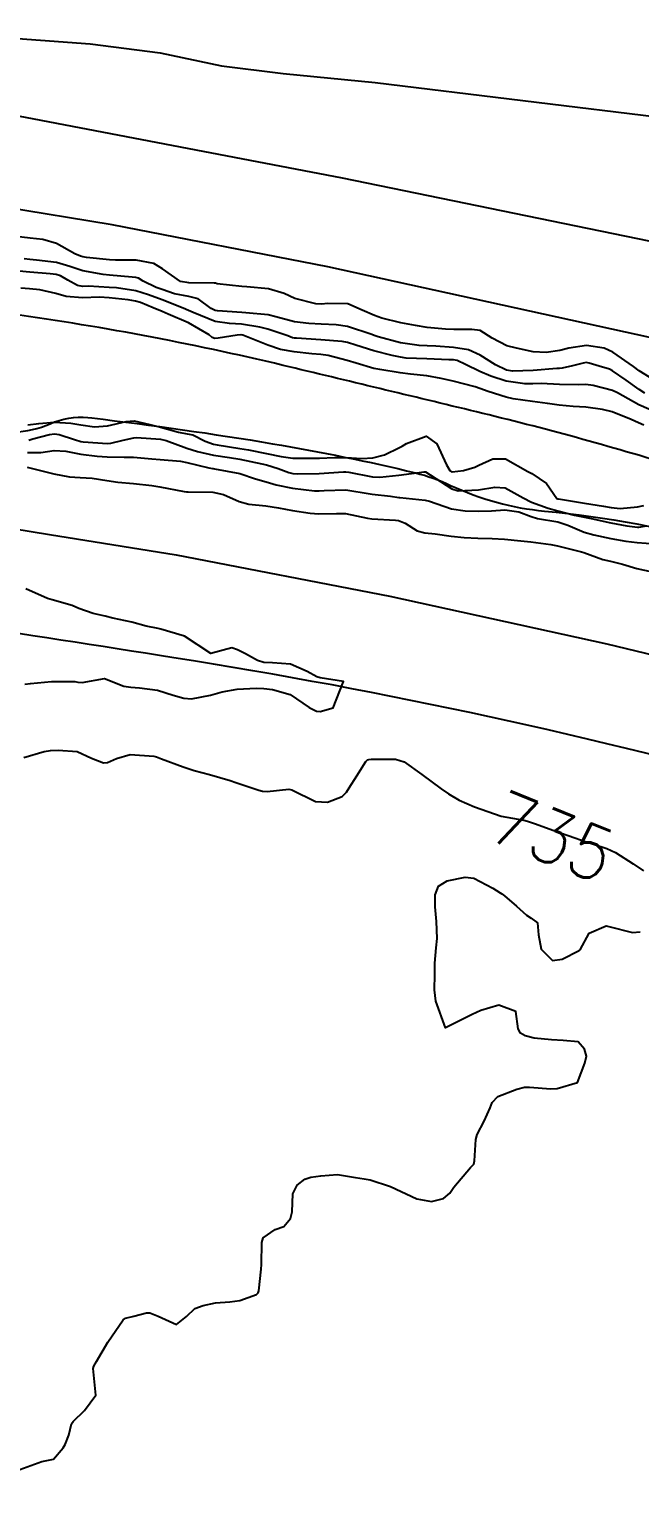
# Model space of a CAD drawing. Header units: metres. Extents: x 307586 to 320046, y 7427249 to 7434250.
# Drawn here: x 316546 to 316592, y 7433070.5 to 7433180.9 of the extents above; entities that cross this region are included whole.
import ezdxf
from ezdxf.enums import TextEntityAlignment as Align

# ---------------------------------------------------------------- set-up
doc = ezdxf.new("R2010")
doc.units = ezdxf.units.M
doc.header["$MEASUREMENT"] = 0
for name, color, linetype in [('Area', 45, 'Continuous'), ('Cotas', 45, 'Continuous'), ('Curvas de Nivel 1m', 11, 'Continuous'), ('Curvas de Nivel 5m', 15, 'Continuous'), ('Hidrografia', 140, 'Continuous'), ('Vias Primárias', 230, 'Continuous')]:
    doc.layers.add(name, color=color, linetype=linetype)
doc.styles.add('Style-STANDARD', font='STANDARD.shx')

msp = doc.modelspace()

# ---------------------------------------------------------------- linework, layer by layer
at = {"layer": 'Area'}
msp.add_polyline3d([(316535.61, 7433180.86, 734.59), (316550.6, 7433179.76, 734.74), (316555.86, 7433179.1, 734.76), (316560.48, 7433178.1, 734.83), (316565.13, 7433177.54, 734.78), (316572.07, 7433176.86, 734.79), (316594.33, 7433174.14, 735.89)], dxfattribs=at)
at = {"layer": 'Curvas de Nivel 1m', "flags": 128}
for points, elevation in [([(316592.74, 7433154.65), (316591.96, 7433155.13), (316591.54, 7433155.44), (316589.97, 7433156.52), (316589.33, 7433156.82), (316587.98, 7433157.03), (316586.66, 7433156.82), (316585.97, 7433156.65), (316584.94, 7433156.5), (316583.97, 7433156.54), (316582.71, 7433156.82), (316581.98, 7433157.01), (316580.87, 7433157.57), (316579.99, 7433158.17), (316579.35, 7433158.24), (316577.99, 7433158.23), (316577.36, 7433158.25), (316575.99, 7433158.39), (316575.11, 7433158.53), (316574, 7433158.74), (316572.58, 7433159.1), (316572.01, 7433159.28), (316571.09, 7433159.69), (316570.02, 7433160.18), (316568.49, 7433160.19), (316568.02, 7433160.14), (316567.6, 7433160.16), (316566.02, 7433160.58), (316565.22, 7433160.96), (316564.03, 7433161.29), (316562.39, 7433161.44), (316562.03, 7433161.47), (316560.17, 7433161.68), (316560.03, 7433161.72), (316559.94, 7433161.73), (316558.03, 7433161.76), (316557.4, 7433161.86), (316556.04, 7433162.81), (316555.39, 7433163.22), (316554.05, 7433163.45), (316552.5, 7433163.46), (316552.05, 7433163.49), (316550.33, 7433163.66), (316550.05, 7433163.71), (316549.87, 7433163.76), (316549.44, 7433163.95), (316548.06, 7433164.71), (316547.04, 7433165.01), (316546.07, 7433165.13), (316544.81, 7433165.27)], 734), ([(316592.38, 7433153.44), (316591.95, 7433153.71), (316590.98, 7433154.42), (316589.96, 7433155.13), (316589.73, 7433155.24), (316588.94, 7433155.48), (316588.18, 7433155.7), (316587.97, 7433155.74), (316587.75, 7433155.71), (316586.94, 7433155.5), (316586.15, 7433155.31), (316585.96, 7433155.3), (316585.75, 7433155.3), (316583.96, 7433155.15), (316582.41, 7433155.1), (316581.96, 7433155.18), (316581.13, 7433155.57), (316579.97, 7433156.31), (316579.09, 7433156.71), (316577.98, 7433156.88), (316576.63, 7433156.97), (316575.98, 7433157), (316575.37, 7433157.04), (316573.98, 7433157.24), (316572.3, 7433157.68), (316571.98, 7433157.78), (316571.82, 7433157.85), (316569.99, 7433158.46), (316569.12, 7433158.59), (316568, 7433158.63), (316567.06, 7433158.68), (316566, 7433158.81), (316564.58, 7433159.2), (316564.01, 7433159.33), (316562.32, 7433159.49), (316562.01, 7433159.51), (316560.2, 7433159.63), (316560.01, 7433159.66), (316559.71, 7433159.82), (316558.73, 7433160.55), (316558.02, 7433160.73), (316556.95, 7433160.93), (316556.03, 7433161.24), (316555.57, 7433161.41), (316554.59, 7433161.89), (316554.24, 7433162.11), (316554.04, 7433162.16), (316553.77, 7433162.17), (316552.04, 7433162.34), (316551.57, 7433162.39), (316550.04, 7433162.65), (316549.07, 7433162.98), (316548.05, 7433163.28), (316546.56, 7433163.47), (316546.05, 7433163.52), (316545.61, 7433163.56)], 733), ([(316593.44, 7433151.9), (316591.93, 7433152.57), (316590.32, 7433153.46), (316589.94, 7433153.63), (316588.48, 7433154.02), (316587.95, 7433154.08), (316587.38, 7433154.07), (316585.95, 7433154.08), (316584.57, 7433154.16), (316583.94, 7433154.15), (316583.35, 7433154.14), (316581.94, 7433154.35), (316580.79, 7433154.73), (316579.96, 7433155.08), (316578.88, 7433155.6), (316578.25, 7433155.89), (316577.97, 7433155.95), (316577.62, 7433155.96), (316575.97, 7433156.02), (316574.4, 7433156.08), (316573.97, 7433156.14), (316573.36, 7433156.28), (316571.97, 7433156.64), (316570.62, 7433157.06), (316569.98, 7433157.25), (316569.59, 7433157.32), (316567.98, 7433157.46), (316566.15, 7433157.58), (316565.98, 7433157.59), (316565.85, 7433157.62), (316565.49, 7433157.76), (316563.99, 7433158.26), (316563.38, 7433158.4), (316562, 7433158.64), (316561.1, 7433158.7), (316560, 7433158.84), (316558.35, 7433159.51), (316558.01, 7433159.68), (316557.61, 7433159.85), (316556.02, 7433160.46), (316554.99, 7433160.85), (316554.03, 7433161.14), (316552.57, 7433161.37), (316552.03, 7433161.41), (316550.48, 7433161.49), (316550.03, 7433161.48), (316549.63, 7433161.55), (316548.9, 7433161.96), (316548.35, 7433162.27), (316548.04, 7433162.37), (316547.58, 7433162.43), (316546.04, 7433162.55), (316544.71, 7433162.68)], 732), ([(316592.32, 7433151.03), (316591.91, 7433151.2), (316591.36, 7433151.45), (316589.92, 7433152.02), (316589.19, 7433152.21), (316587.93, 7433152.37), (316586.98, 7433152.44), (316585.93, 7433152.54), (316585.05, 7433152.65), (316583.93, 7433152.81), (316582.47, 7433153.01), (316581.93, 7433153.13), (316580.57, 7433153.57), (316579.94, 7433153.8), (316579.61, 7433153.91), (316577.94, 7433154.34), (316577.03, 7433154.53), (316575.95, 7433154.75), (316574.72, 7433154.88), (316573.95, 7433154.96), (316572.43, 7433155.21), (316571.96, 7433155.3), (316570.64, 7433155.69), (316569.96, 7433155.9), (316568.52, 7433156.27), (316567.97, 7433156.35), (316567.3, 7433156.4), (316565.97, 7433156.54), (316564.94, 7433156.73), (316563.98, 7433157.06), (316562.1, 7433157.8), (316561.98, 7433157.83), (316561.95, 7433157.83), (316561.66, 7433157.8), (316560.23, 7433157.57), (316559.98, 7433157.56), (316559.79, 7433157.63), (316559.55, 7433157.83), (316558, 7433158.74), (316556.47, 7433159.4), (316556.01, 7433159.58), (316555.33, 7433159.88), (316554.39, 7433160.27), (316554.02, 7433160.38), (316553.45, 7433160.48), (316552.02, 7433160.63), (316551.29, 7433160.66), (316550.02, 7433160.63), (316548.79, 7433160.73), (316548.02, 7433160.94), (316546.79, 7433161.22), (316546.03, 7433161.29), (316545.38, 7433161.35)], 731), ([(316545.9, 7433151.05), (316546.72, 7433151.16), (316547.91, 7433151.24), (316549.13, 7433151.17), (316549.9, 7433151.05), (316550.92, 7433150.91), (316551.9, 7433150.97), (316553.3, 7433151.3), (316553.91, 7433151.34), (316555.09, 7433151.07), (316555.9, 7433150.87), (316557.25, 7433150.51), (316557.9, 7433150.38), (316558.34, 7433150.29), (316559.26, 7433149.83), (316559.89, 7433149.6), (316560.16, 7433149.54), (316561.88, 7433149.27), (316562.52, 7433149.16), (316563.88, 7433148.89), (316564.98, 7433148.66), (316565.87, 7433148.55), (316567.07, 7433148.54), (316567.88, 7433148.55), (316569, 7433148.59), (316569.88, 7433148.58), (316571.05, 7433148.51), (316571.88, 7433148.56), (316572.76, 7433148.79), (316573.89, 7433149.33), (316574.1, 7433149.44), (316574.42, 7433149.65), (316575.9, 7433150.2), (316576.72, 7433149.62), (316577.44, 7433148.04), (316577.69, 7433147.61), (316577.86, 7433147.52), (316578.73, 7433147.6), (316579.58, 7433147.87), (316579.87, 7433148), (316580.94, 7433148.5), (316581.88, 7433148.49), (316583.58, 7433147.54), (316583.86, 7433147.37), (316584.97, 7433146.64), (316585.76, 7433145.51), (316585.82, 7433145.48), (316585.84, 7433145.47), (316585.89, 7433145.47), (316587.84, 7433145.14), (316589.28, 7433144.91), (316589.84, 7433144.82), (316590.53, 7433144.75), (316591.84, 7433144.87), (316592.31, 7433144.97)], 731), ([(316545.98, 7433149.9), (316546.28, 7433149.99), (316547.54, 7433150.33), (316547.9, 7433150.37), (316548.26, 7433150.33), (316549.42, 7433149.95), (316549.89, 7433149.8), (316550.06, 7433149.77), (316551.89, 7433149.65), (316552.14, 7433149.67), (316553.09, 7433149.9), (316553.89, 7433150.08), (316554.09, 7433150.09), (316555.89, 7433149.97), (316556.32, 7433149.87), (316557.88, 7433149.28), (316558.68, 7433149.04), (316559.88, 7433148.76), (316561.09, 7433148.6), (316561.87, 7433148.47), (316563.53, 7433148.12), (316563.87, 7433148.04), (316564.76, 7433147.77), (316565.57, 7433147.46), (316565.86, 7433147.39), (316566.25, 7433147.36), (316567.86, 7433147.39), (316569.67, 7433147.51), (316569.86, 7433147.51), (316570.08, 7433147.48), (316571.86, 7433147.14), (316572.43, 7433147.11), (316573.86, 7433147.26), (316575.75, 7433147.52), (316575.86, 7433147.5), (316576.2, 7433147.28), (316577.85, 7433146.22), (316578.32, 7433146.08), (316579.85, 7433146.14), (316581.08, 7433146.34), (316581.85, 7433146.31), (316583.21, 7433145.55), (316583.84, 7433145.21), (316585.09, 7433144.77), (316585.83, 7433144.58), (316587.08, 7433144.25), (316587.83, 7433144.08), (316588.33, 7433143.99), (316589.82, 7433143.66), (316591.02, 7433143.45), (316591.82, 7433143.34), (316591.93, 7433143.33), (316592.52, 7433143.43)], 732), ([(316545.88, 7433148.96), (316546.89, 7433148.97), (316547.88, 7433149.12), (316548.77, 7433149.07), (316549.88, 7433148.83), (316551.13, 7433148.68), (316551.87, 7433148.63), (316553.16, 7433148.61), (316553.87, 7433148.62), (316555.25, 7433148.5), (316555.87, 7433148.45), (316557.41, 7433148.31), (316557.87, 7433148.22), (316559.54, 7433147.82), (316559.8, 7433147.76), (316559.86, 7433147.75), (316559.95, 7433147.74), (316561.86, 7433147.38), (316563.06, 7433146.99), (316563.85, 7433146.75), (316564.62, 7433146.53), (316565.85, 7433146.27), (316567.5, 7433146.08), (316567.85, 7433146.07), (316568.23, 7433146.11), (316569.85, 7433146.15), (316571.68, 7433145.85), (316571.84, 7433145.82), (316573.21, 7433145.67), (316573.84, 7433145.58), (316573.93, 7433145.57), (316575.84, 7433145.38), (316576.17, 7433145.29), (316577.83, 7433144.73), (316578.86, 7433144.56), (316579.83, 7433144.54), (316580.83, 7433144.57), (316581.83, 7433144.64), (316582.88, 7433144.5), (316583.83, 7433144.14), (316584.3, 7433144), (316585.83, 7433143.73), (316586.58, 7433143.5), (316587.82, 7433142.97), (316588.53, 7433142.76), (316589.81, 7433142.49), (316590.96, 7433142.29), (316591.8, 7433142.18), (316593.16, 7433142.07)], 733), ([(316545.86, 7433147.87), (316546.04, 7433147.81), (316547.86, 7433147.36), (316549.03, 7433147.13), (316549.85, 7433147.09), (316550.75, 7433147.03), (316551.85, 7433146.86), (316552.68, 7433146.74), (316553.85, 7433146.62), (316555.24, 7433146.49), (316555.85, 7433146.38), (316557.67, 7433146.03), (316557.84, 7433146), (316557.98, 7433145.99), (316559.84, 7433145.97), (316560.64, 7433145.81), (316561.83, 7433145.26), (316562.54, 7433145.08), (316563.83, 7433144.94), (316564.79, 7433144.79), (316565.83, 7433144.59), (316567.16, 7433144.4), (316567.82, 7433144.35), (316569.16, 7433144.37), (316569.82, 7433144.37), (316571.48, 7433144.02), (316571.82, 7433143.96), (316573.61, 7433143.87), (316573.82, 7433143.84), (316574.32, 7433143.65), (316575.23, 7433143.06), (316575.81, 7433142.92), (316576.58, 7433142.84), (316577.8, 7433142.66), (316578.77, 7433142.56), (316579.8, 7433142.52), (316580.89, 7433142.49), (316581.8, 7433142.44), (316583.03, 7433142.32), (316583.8, 7433142.23), (316585.29, 7433142.03), (316585.8, 7433141.93), (316587.61, 7433141.49), (316587.79, 7433141.44), (316589.23, 7433140.91), (316589.79, 7433140.78), (316590.7, 7433140.54), (316591.78, 7433140.21), (316593.3, 7433139.9)], 734), ([(316545.67, 7433131.5), (316546.1, 7433131.56), (316547.67, 7433131.7), (316549.43, 7433131.7), (316549.67, 7433131.66), (316549.99, 7433131.62), (316551.67, 7433131.92), (316553.13, 7433131.36), (316553.67, 7433131.27), (316554.32, 7433131.23), (316555.66, 7433131.05), (316556.85, 7433130.67), (316557.66, 7433130.44), (316558.23, 7433130.41), (316559.66, 7433130.67), (316560.55, 7433130.93), (316561.67, 7433131.13), (316563.09, 7433131.21), (316563.67, 7433131.18), (316564.33, 7433131.1), (316565.66, 7433130.72), (316567.09, 7433129.74), (316567.65, 7433129.46), (316567.93, 7433129.45), (316568.89, 7433129.71), (316569.67, 7433131.7), (316567.92, 7433131.97), (316567.68, 7433132.05), (316566.95, 7433132.47), (316565.69, 7433133), (316564.33, 7433133.12), (316563.69, 7433133.14), (316563.2, 7433133.29), (316562.31, 7433133.79), (316561.7, 7433134.1), (316561.26, 7433134.25), (316559.69, 7433133.82), (316557.71, 7433135.11), (316555.93, 7433135.66), (316555.72, 7433135.69), (316554.82, 7433135.88), (316553.73, 7433136.18), (316552.3, 7433136.48), (316551.73, 7433136.62), (316550.83, 7433136.83), (316549.74, 7433137.21), (316549.23, 7433137.44), (316547.74, 7433137.86), (316547.37, 7433137.97), (316545.75, 7433138.7)], 734), ([(316545.29, 7433072.32), (316546.96, 7433072.92), (316547.82, 7433073.1), (316548.57, 7433073.94), (316548.71, 7433074.21), (316548.99, 7433074.91), (316549.19, 7433075.75), (316549.32, 7433075.94), (316550.17, 7433076.77), (316551.02, 7433077.92), (316550.83, 7433079.92), (316550.88, 7433080.1), (316551.06, 7433080.45), (316551.92, 7433081.91), (316553.09, 7433083.59), (316553.25, 7433083.73), (316553.89, 7433083.88), (316554.85, 7433084.12), (316555.1, 7433084.13), (316555.73, 7433083.86), (316557.09, 7433083.25), (316557.84, 7433083.84), (316558.48, 7433084.45), (316559.11, 7433084.68), (316560.04, 7433084.87), (316561.11, 7433084.96), (316561.87, 7433085.04), (316563.12, 7433085.5), (316563.26, 7433085.63), (316563.3, 7433085.77), (316563.49, 7433087.42), (316563.5, 7433087.77), (316563.52, 7433089.42), (316563.62, 7433089.77), (316564.53, 7433090.41), (316565.18, 7433090.63), (316565.7, 7433091.23), (316565.81, 7433091.74), (316565.87, 7433093.08), (316566.2, 7433093.74), (316566.77, 7433094.19), (316567.23, 7433094.35), (316567.97, 7433094.46), (316569.23, 7433094.56), (316570.59, 7433094.33), (316571.23, 7433094.21), (316571.69, 7433094.14), (316573.22, 7433093.65), (316575.21, 7433092.72), (316576.3, 7433092.52), (316577.21, 7433092.73), (316577.68, 7433093.14), (316577.99, 7433093.6), (316579.24, 7433095.07), (316579.49, 7433095.33), (316579.55, 7433095.58), (316579.65, 7433097.18), (316579.76, 7433097.57), (316580.28, 7433098.57), (316580.72, 7433099.57), (316580.89, 7433099.97), (316581.3, 7433100.42), (316582.74, 7433100.97), (316583.31, 7433101.12), (316583.69, 7433101.14), (316585.31, 7433101), (316585.78, 7433101.03), (316587.31, 7433101.49), (316587.87, 7433102.95), (316588, 7433103.48), (316587.85, 7433103.99), (316587.35, 7433104.54), (316586.22, 7433104.64), (316585.35, 7433104.7), (316584.05, 7433104.83), (316583.36, 7433105), (316583.01, 7433105.19), (316582.85, 7433105.54), (316582.66, 7433106.83), (316581.38, 7433107.31), (316580.03, 7433106.92), (316579.37, 7433106.62), (316577.36, 7433105.61), (316576.65, 7433107.62), (316576.54, 7433108.47), (316576.56, 7433109.62), (316576.56, 7433110.48), (316576.67, 7433111.62), (316576.73, 7433112.33), (316576.68, 7433113.62), (316576.59, 7433114.73), (316576.59, 7433115.62), (316576.84, 7433116.27), (316577.49, 7433116.67), (316578.85, 7433116.95), (316579.5, 7433116.88), (316580.93, 7433116.13), (316581.48, 7433115.77), (316581.61, 7433115.69), (316581.8, 7433115.56), (316582.71, 7433114.78), (316583.47, 7433114.1), (316583.82, 7433113.88), (316584.29, 7433113.52), (316584.36, 7433112.61), (316584.57, 7433111.52), (316585.42, 7433110.68), (316586.16, 7433110.77), (316587.43, 7433111.42), (316587.5, 7433111.49), (316588.18, 7433112.75), (316589.46, 7433113.28), (316589.67, 7433113.25), (316591.45, 7433112.8), (316592.04, 7433112.84)], 736)]:
    msp.add_lwpolyline(points, dxfattribs=dict(at, elevation=elevation))
at = {"layer": 'Curvas de Nivel 5m', "elevation": 735, "flags": 128}
msp.add_lwpolyline([(316545.6, 7433125.99), (316547.14, 7433126.44), (316547.61, 7433126.5), (316548.19, 7433126.54), (316549.61, 7433126.43), (316550.69, 7433125.93), (316551.6, 7433125.57), (316551.91, 7433125.6), (316552.59, 7433125.91), (316553.61, 7433126.21), (316555.4, 7433126.07), (316555.6, 7433126.02), (316555.98, 7433125.87), (316557.59, 7433125.27), (316558.42, 7433125.01), (316559.59, 7433124.69), (316561.15, 7433124.24), (316561.58, 7433124.1), (316562.48, 7433123.79), (316563.3, 7433123.51), (316563.57, 7433123.43), (316563.92, 7433123.42), (316565.57, 7433123.58), (316565.79, 7433123.53), (316567.56, 7433122.65), (316568.47, 7433122.62), (316569.57, 7433123.03), (316569.9, 7433123.37), (316570.11, 7433123.69), (316570.68, 7433124.6), (316571.37, 7433125.68), (316571.49, 7433125.79), (316571.6, 7433125.83), (316571.76, 7433125.84), (316573.6, 7433125.84), (316574.26, 7433125.64), (316575.59, 7433124.7), (316577.05, 7433123.62), (316577.58, 7433123.25), (316578.4, 7433122.77), (316579.56, 7433122.25), (316581.55, 7433121.56), (316583.28, 7433121.26), (316583.55, 7433121.19), (316584.07, 7433121.01), (316585.54, 7433120.48), (316587.11, 7433119.92), (316587.54, 7433119.77), (316587.75, 7433119.7), (316588.44, 7433119.48), (316589.53, 7433119.11), (316590.17, 7433118.81), (316591.51, 7433117.96), (316592.28, 7433117.43)], dxfattribs=at)
at = {"layer": 'Hidrografia', "elevation": 735.42}
msp.add_lwpolyline([(316594.72, 7433147.91, 0.0152), (316579.7, 7433152.03, 0.000472), (316565.13, 7433155.53, 0.025146), (316543.96, 7433159.5), (316514.82, 7433162.38), (316500.92, 7433162.96), (316480.66, 7433164.23), (316457.11, 7433163.43), (316438.69, 7433160.88), (316432.08, 7433160.31), (316414.01, 7433159.84), (316392.22, 7433157.06), (316372.06, 7433153.47), (316362.42, 7433152.29), (316341.69, 7433148.82), (316317.46, 7433140.93)], format="xyb", dxfattribs=at)
at = {"layer": 'Hidrografia'}
msp.add_lwpolyline([(316451.77, 7433158.31, -0.018865), (316467.77, 7433159.23, 0.002368), (316484.92, 7433159.64, -0.05443), (316499.25, 7433158.5, 0.002697), (316511.46, 7433156.24, 0.013064), (316524.97, 7433154.17, -0.051521), (316528.32, 7433153.39, 0.117711), (316533.97, 7433152.84, -0.140986), (316539.39, 7433152.06, 0.018177), (316542.11, 7433150.95, 0.194344), (316547.58, 7433151.13, -0.127951), (316550.43, 7433151.6), (316550.72, 7433151.57, -0.012153), (316564.34, 7433149.63, -0.017795), (316575.1, 7433147.43, -0.050892), (316577.75, 7433146.49, 0.086612), (316584.83, 7433144.55, -0.044579), (316598.61, 7433141.99, 0.02465)], format="xyb", dxfattribs=at)
at = {"layer": 'Vias Primárias', "elevation": 734.41}
msp.add_lwpolyline([(316352.56, 7433166.64), (316378.58, 7433170.98), (316402.94, 7433174.36), (316426.99, 7433176.92), (316453.64, 7433178.83), (316484.06, 7433179.7), (316511.58, 7433178.66), (316523.93, 7433177.84), (316543.98, 7433174.57), (316569.57, 7433169.66), (316602.95, 7433162.82), (316632.98, 7433155.87), (316655.1, 7433150.19), (316679.48, 7433141.31), (316692.67, 7433135.85), (316709.55, 7433127.6), (316724.62, 7433119.38), (316736.77, 7433112.03), (316749.71, 7433103.8), (316769.9, 7433090.12), (316785.34, 7433079.21), (316813.39, 7433057.45)], dxfattribs=at)
msp.add_lwpolyline([(316352.56, 7433166.64), (316378.58, 7433170.98), (316402.94, 7433174.36), (316426.99, 7433176.92), (316453.64, 7433178.83), (316484.06, 7433179.7), (316511.58, 7433178.66), (316523.93, 7433177.84), (316543.98, 7433174.57), (316569.57, 7433169.66), (316602.95, 7433162.82), (316632.98, 7433155.87), (316655.1, 7433150.19), (316679.48, 7433141.31), (316692.67, 7433135.85), (316709.55, 7433127.6), (316724.62, 7433119.38), (316736.77, 7433112.03), (316749.71, 7433103.8), (316769.9, 7433090.12), (316785.34, 7433079.21), (316813.39, 7433057.45)], dxfattribs=at)
at = {"layer": 'Vias Primárias'}
for points in [[(316598.93, 7433156.27), (316568.51, 7433162.97), (316552.26, 7433166.13), (316535.69, 7433168.84), (316522.87, 7433170.27), (316507.35, 7433171.61), (316496.87, 7433172.2), (316475.8, 7433172.56), (316458.02, 7433172.03), (316440.13, 7433170.79), (316420.12, 7433169.03), (316397.86, 7433166.62), (316378.48, 7433164.07), (316359.43, 7433160.61), (316350.71, 7433158.91), (316334.6, 7433155.06), (316309.41, 7433148.44)], [(316598.93, 7433156.27), (316568.51, 7433162.97), (316552.26, 7433166.13), (316535.69, 7433168.84), (316522.87, 7433170.27), (316507.35, 7433171.61), (316496.87, 7433172.2), (316475.8, 7433172.56), (316458.02, 7433172.03), (316440.13, 7433170.79), (316420.12, 7433169.03), (316397.86, 7433166.62), (316378.48, 7433164.07), (316359.43, 7433160.61), (316350.71, 7433158.91), (316334.6, 7433155.06), (316309.41, 7433148.44)], [(316452.57, 7433148.34), (316463.08, 7433148.71), (316472.64, 7433148.77), (316488.62, 7433148.42), (316503.7, 7433147.55), (316518.31, 7433146.42), (316532.59, 7433144.98), (316542.12, 7433143.66), (316547.52, 7433142.79), (316557.08, 7433141.24), (316573.17, 7433138.14), (316589.53, 7433134.55), (316612.01, 7433129.11)], [(316452.57, 7433148.34), (316463.08, 7433148.71), (316472.64, 7433148.77), (316488.62, 7433148.42), (316503.7, 7433147.55), (316518.31, 7433146.42), (316532.59, 7433144.98), (316542.12, 7433143.66), (316547.52, 7433142.79), (316557.08, 7433141.24), (316573.17, 7433138.14), (316589.53, 7433134.55), (316612.01, 7433129.11)]]:
    msp.add_lwpolyline(points, dxfattribs=at)
msp.add_lwpolyline([(316604.17, 7433123.22, 0.028846), (316556.89, 7433133.5, 0.00243), (316522.87, 7433138.69, 0.032701), (316494.04, 7433141.04, -0.015832), (316485.81, 7433141.43, 0.026919), (316474.59, 7433141.71, 0.001835), (316439.65, 7433140.59), (316420.95, 7433139.2), (316396.94, 7433135.84), (316376.12, 7433132.19), (316362.66, 7433129.52), (316340.94, 7433124.19), (316315.78, 7433116.02)], format="xyb", dxfattribs=at)
msp.add_lwpolyline([(316604.17, 7433123.22, 0.028846), (316556.89, 7433133.5, 0.00243), (316522.87, 7433138.69, 0.032701), (316494.04, 7433141.04, -0.015832), (316485.81, 7433141.43, 0.026919), (316474.59, 7433141.71, 0.001835), (316439.65, 7433140.59), (316420.95, 7433139.2), (316396.94, 7433135.84), (316376.12, 7433132.19), (316362.66, 7433129.52), (316340.94, 7433124.19), (316315.78, 7433116.02)], format="xyb", dxfattribs=at)

# ---------------------------------------------------------------- texts
at = {"layer": 'Cotas', "style": 'Style-STANDARD'}
msp.add_text('735', height=4, rotation=338.1757, dxfattribs=at).set_placement((316585.44, 7433120.01, 735), align=Align.MIDDLE_CENTER)

doc.saveas('drawing.dxf')
